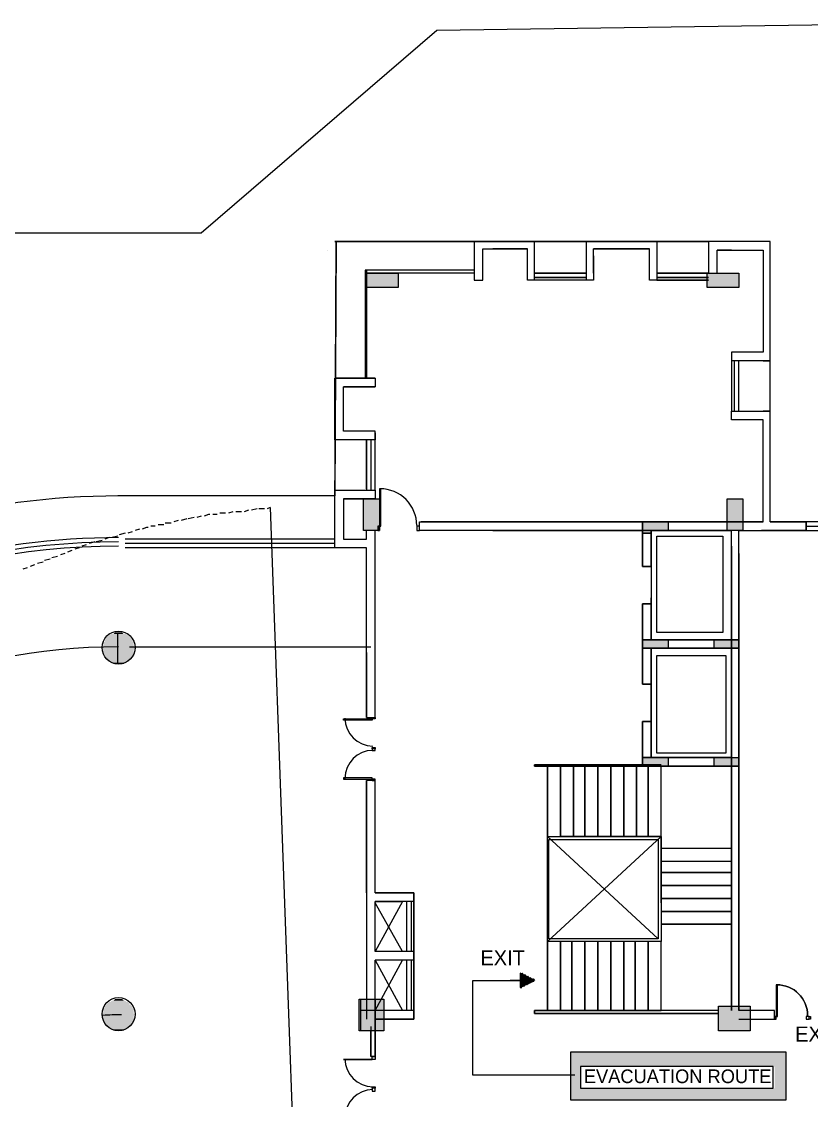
# Model space of a CAD drawing. Header units: inches. Extents: x 1969 to 240164, y 1364 to 46451.
# Drawn here: x 19548 to 21421, y 20294 to 22852 of the extents above; entities that cross this region are included whole.
import ezdxf

# ---------------------------------------------------------------- set-up
doc = ezdxf.new("R2010")
doc.units = ezdxf.units.IN
doc.header["$MEASUREMENT"] = 0
for name, color, linetype in [('PDF_0', 7, 'Continuous'), ('PDF_BH_Waste', 7, 'Continuous'), ('PDF_INTERNAL ROAD', 7, 'Continuous'), ('PDF_TEXT', 7, 'Continuous'), ('PDF_thin ha', 7, 'Continuous'), ('PDF_TXT', 7, 'Continuous')]:
    doc.layers.add(name, color=color, linetype=linetype)
doc.styles.add('PDF Century Gothic', font='GOTHIC.TTF')

msp = doc.modelspace()

# ---------------------------------------------------------------- linework, layer by layer
at = {"layer": 'PDF_0', "lineweight": 0}
for points in [[(20290.9, 21682.9), (20294.3, 22330.5), (20290.9, 21727.2), (19776.2, 21727.2)], [(20273.9, 22310.1), (20273.9, 22310.1)], [(21248.8, 22330.5), (21177.2, 22330.5), (20290.9, 22330.5), (21177.2, 22330.5), (21177.2, 22255.5), (21054.5, 22255.5), (21177.2, 22255.5)], [(20887.5, 22238.5), (20887.5, 22330.5), (21054.5, 22330.5), (20887.5, 22330.5), (20764.7, 22330.5), (20621.6, 22330.5), (20294.3, 22330.5)], [(20621.6, 22330.5), (20621.6, 22238.5), (20642, 22238.5), (20642, 22313.5), (20747.7, 22313.5), (20665.9, 22313.5), (20747.7, 22313.5), (20665.9, 22313.5)], [(20642, 22255.5), (20642, 22313.5)], [(20904.5, 22296.4), (20904.5, 22238.5), (20887.5, 22238.5), (20764.7, 22238.5), (20747.7, 22238.5), (20747.7, 22313.5)], [(20764.7, 22238.5), (20764.7, 22330.5)], [(20904.5, 22255.5), (20904.5, 22313.5)], [(21054.5, 22330.5), (21054.5, 22238.5), (21177.2, 22238.5), (21054.5, 22238.5), (21037.4, 22238.5), (21037.4, 22313.5)], [(21306.7, 22047.6), (21323.8, 22047.6), (21323.8, 22330.5), (21177.2, 22330.5)], [(21231.7, 22310.1), (21197.7, 22310.1), (21306.7, 22310.1), (21306.7, 22068), (21231.7, 22068), (21231.7, 22047.6)], [(21197.7, 22255.5), (21197.7, 22310.1)], [(20621.6, 22262.3), (20362.5, 22262.3), (20362.5, 22006.7)], [(20365.9, 22262.3), (20365.9, 22006.7)], [(20621.6, 22255.5), (20362.5, 22255.5)], [(20904.5, 22238.5), (20887.5, 22238.5), (20764.7, 22238.5), (20747.7, 22238.5)], [(21054.5, 22238.5), (21037.4, 22238.5)], [(21238.6, 21928.3), (21238.6, 22047.6)], [(21248.8, 21928.3), (21248.8, 22047.6)], [(20290.9, 21860.1), (20290.9, 22006.7), (20386.4, 22006.7), (20290.9, 22006.7), (20386.4, 22006.7), (20386.4, 21986.2)], [(20290.9, 21604.5), (20290.9, 21740.8), (20386.4, 21740.8), (20386.4, 21860.1), (20386.4, 21880.6), (20311.4, 21880.6), (20311.4, 21986.2), (20386.4, 21986.2), (20311.4, 21986.2)], [(21306.7, 21665.8), (21306.7, 21907.8), (21231.7, 21907.8), (21231.7, 21928.3)], [(21323.8, 21665.8), (21323.8, 21928.3), (21306.7, 21928.3)], [(20386.4, 21877.2), (20386.4, 21860.1), (20294.3, 21860.1)], [(20365.9, 21744.2), (20365.9, 21860.1), (20365.9, 21740.8)], [(20376.2, 21860.1), (20376.2, 21740.8)], [(20386.4, 21744.2), (20386.4, 21863.5)], [(20311.4, 21720.4), (20386.4, 21720.4), (20311.4, 21720.4), (20311.4, 21624.9), (20365.9, 21624.9), (20365.9, 21645.4)], [(20386.4, 21740.8), (20386.4, 21720.4)], [(20365.9, 21202.2), (20386.4, 21202.2), (20386.4, 21645.4)], [(21231.7, 21607.9), (21231.7, 20506.9), (21231.7, 21607.9), (21231.7, 21311.3), (21231.7, 21645.4), (21020.4, 21645.4), (21231.7, 21645.4), (21020.4, 21645.4), (21231.7, 21645.4), (21020.4, 21645.4), (20492, 21645.4), (20492, 21665.8), (21020.4, 21665.8), (21248.8, 21665.8), (21020.4, 21665.8), (21020.4, 21560.2), (21040.9, 21560.2), (21040.9, 21471.5), (21020.4, 21471.5), (21020.4, 21365.9), (21248.8, 21365.9), (21020.4, 21365.9), (21020.4, 21471.5), (21040.9, 21471.5), (21040.9, 21386.3), (21040.9, 21471.5)], [(21040.9, 21560.2), (21020.4, 21560.2), (21020.4, 21665.8), (20645.4, 21665.8), (21020.4, 21665.8), (21248.8, 21665.8), (21020.4, 21665.8), (20495.5, 21665.8)], [(21231.7, 21645.4), (21020.4, 21645.4), (21231.7, 21645.4), (21020.4, 21645.4), (20495.5, 21645.4)], [(21248.8, 21590.8), (21248.8, 21290.9), (21248.8, 21645.4), (21409, 21645.4), (21709, 21645.4), (21709, 21665.8), (21409, 21665.8), (21409, 21645.4), (21409, 21665.8), (21409, 21645.4), (21409, 21665.8), (21323.8, 21665.8), (21409, 21665.8)], [(21303.3, 21645.4), (21409, 21645.4)], [(21303.3, 21645.4), (21409, 21645.4)], [(21409, 21655.6), (21709, 21655.6)], [(20290.9, 21624.9), (19793.3, 21624.9)], [(20290.9, 21614.7), (19793.3, 21614.7)], [(20365.9, 21355.6), (20365.9, 21202.2), (20365.9, 21604.5), (20290.9, 21604.5), (19793.3, 21604.5)], [(21248.8, 20486.4), (21334, 20486.4), (21334, 20506.9), (21248.8, 20506.9), (21248.8, 21570.4), (21248.8, 20506.9)], [(21040.9, 21396.5), (21040.9, 21485.2)], [(19776.2, 21328.4), (19776.2, 21403.4)], [(19803.5, 21369.3), (20376.2, 21369.3)], [(21126.1, 21365.9), (21126.1, 21365.9)], [(21126.1, 21365.9), (21126.1, 21365.9)], [(21201.1, 20506.9), (20764.7, 20506.9), (21064.7, 20506.9), (21064.7, 20670.5), (20795.4, 20670.5), (20795.4, 20919.3), (21064.7, 20919.3), (21064.7, 21086.3)], [(21126.1, 21086.3), (21126.1, 21086.3)], [(21126.1, 21086.3), (21126.1, 21086.3)], [(20365.9, 20786.4), (20365.9, 21052.3), (20365.9, 20486.4)], [(20386.4, 20786.4), (20478.4, 20786.4), (20478.4, 20486.4), (20386.4, 20486.4), (20478.4, 20486.4), (20478.4, 20786.4), (20386.4, 20786.4), (20386.4, 21052.3), (20365.9, 21052.3)], [(21057.9, 20677.3), (20798.8, 20677.3), (20798.8, 20912.5), (21057.9, 20912.5), (21057.9, 20677.3), (20795.4, 20919.3)], [(21064.7, 20892), (21231.7, 20892)], [(21064.7, 20861.4), (21231.7, 20861.4)], [(20451.1, 20765.9), (20386.4, 20646.6), (20386.4, 20765.9), (20447.7, 20765.9)], [(20478.4, 20765.9), (20386.4, 20765.9)], [(20451.1, 20646.6), (20386.4, 20762.5)], [(20461.4, 20646.6), (20461.4, 20765.9)], [(20471.6, 20765.9), (20471.6, 20646.6)], [(20478.4, 20646.6), (20386.4, 20646.6)], [(20826.1, 20506.9), (20826.1, 20670.5)], [(20386.4, 20462.5), (20386.4, 20626.2), (20451.1, 20506.9), (20386.4, 20506.9), (20451.1, 20626.2)], [(20478.4, 20626.2), (20386.4, 20626.2)], [(20461.4, 20506.9), (20461.4, 20626.2)], [(20471.6, 20626.2), (20471.6, 20506.9)], [(20754.5, 20571.6), (20751.1, 20578.4), (20734.1, 20592.1), (20751.1, 20578.4), (20754.5, 20571.6), (20751.1, 20578.4), (20734.1, 20592.1), (20747.7, 20578.4), (20751.1, 20571.6), (20747.7, 20578.4), (20730.7, 20592.1), (20747.7, 20578.4), (20751.1, 20571.6), (20747.7, 20578.4), (20730.7, 20592.1), (20747.7, 20578.4), (20754.5, 20571.6), (20747.7, 20578.4), (20730.7, 20592.1), (20747.7, 20578.4), (20754.5, 20571.6), (20747.7, 20578.4), (20730.7, 20592.1), (20747.7, 20578.4), (20754.5, 20571.6), (20747.7, 20578.4), (20730.7, 20595.5), (20747.7, 20578.4), (20754.5, 20571.6), (20747.7, 20578.4), (20730.7, 20595.5), (20747.7, 20578.4), (20754.5, 20571.6), (20747.7, 20578.4), (20734.1, 20595.5), (20747.7, 20578.4), (20754.5, 20571.6), (20747.7, 20578.4), (20734.1, 20592.1), (20747.7, 20578.4), (20754.5, 20571.6), (20747.7, 20578.4), (20734.1, 20592.1), (20747.7, 20578.4), (20754.5, 20571.6), (20751.1, 20578.4), (20740.9, 20588.7), (20754.5, 20578.4), (20757.9, 20575), (20754.5, 20578.4), (20740.9, 20588.7), (20754.5, 20578.4), (20757.9, 20575), (20754.5, 20578.4), (20740.9, 20588.7), (20754.5, 20578.4), (20757.9, 20575), (20754.5, 20578.4), (20744.3, 20588.7), (20754.5, 20578.4), (20757.9, 20575), (20754.5, 20578.4), (20744.3, 20588.7), (20754.5, 20578.4), (20757.9, 20575), (20754.5, 20578.4), (20744.3, 20588.7), (20754.5, 20578.4), (20757.9, 20575), (20754.5, 20578.4), (20744.3, 20588.7), (20754.5, 20578.4), (20757.9, 20575), (20754.5, 20578.4), (20744.3, 20588.7), (20754.5, 20578.4), (20757.9, 20575), (20754.5, 20578.4), (20747.7, 20588.7), (20754.5, 20578.4), (20757.9, 20575), (20754.5, 20578.4), (20747.7, 20588.7), (20754.5, 20578.4), (20747.7, 20585.3), (20757.9, 20578.4), (20757.9, 20575), (20757.9, 20578.4), (20747.7, 20585.3), (20757.9, 20578.4), (20761.3, 20575)], [(20860.2, 20353.5), (20618.2, 20353.5), (20618.2, 20578.4), (20764.7, 20578.4)], [(20761.3, 20581.9), (20761.3, 20578.4), (20764.7, 20578.4), (20761.3, 20578.4), (20757.9, 20581.9), (20761.3, 20578.4), (20764.7, 20578.4), (20761.3, 20578.4), (20757.9, 20581.9), (20761.3, 20578.4), (20764.7, 20578.4), (20761.3, 20578.4), (20757.9, 20581.9), (20761.3, 20578.4), (20764.7, 20578.4), (20706.8, 20578.4)], [(20730.7, 20592.1), (20744.3, 20578.4), (20751.1, 20571.6), (20744.3, 20578.4), (20730.7, 20592.1), (20744.3, 20578.4), (20751.1, 20571.6), (20744.3, 20578.4), (20730.7, 20592.1), (20744.3, 20578.4), (20751.1, 20571.6), (20744.3, 20578.4), (20730.7, 20592.1), (20744.3, 20578.4), (20751.1, 20571.6), (20744.3, 20578.4), (20730.7, 20592.1), (20744.3, 20578.4), (20751.1, 20571.6), (20744.3, 20578.4), (20730.7, 20592.1), (20744.3, 20578.4), (20751.1, 20571.6), (20740.9, 20578.4), (20730.7, 20588.7), (20740.9, 20578.4), (20751.1, 20571.6), (20740.9, 20578.4), (20730.7, 20588.7), (20740.9, 20578.4), (20751.1, 20571.6), (20740.9, 20578.4), (20730.7, 20588.7), (20740.9, 20578.4), (20747.7, 20571.6), (20740.9, 20578.4), (20730.7, 20588.7), (20740.9, 20578.4), (20747.7, 20571.6), (20740.9, 20578.4), (20730.7, 20588.7), (20740.9, 20578.4), (20747.7, 20571.6), (20740.9, 20578.4), (20730.7, 20585.3), (20740.9, 20578.4), (20747.7, 20571.6), (20740.9, 20578.4), (20730.7, 20585.3), (20740.9, 20578.4), (20747.7, 20571.6)], [(20730.7, 20588.7), (20744.3, 20578.4), (20751.1, 20571.6)], [(20730.7, 20588.7), (20744.3, 20578.4), (20751.1, 20571.6)], [(20730.7, 20588.7), (20744.3, 20578.4), (20751.1, 20571.6)], [(20730.7, 20588.7), (20744.3, 20578.4), (20751.1, 20571.6)], [(20730.7, 20588.7), (20740.9, 20578.4)], [(20730.7, 20585.3), (20740.9, 20578.4), (20747.7, 20568.2)], [(20730.7, 20585.3), (20740.9, 20578.4), (20747.7, 20568.2)], [(20730.7, 20585.3), (20740.9, 20578.4), (20747.7, 20568.2)], [(20730.7, 20585.3), (20737.5, 20578.4)], [(20730.7, 20585.3), (20737.5, 20578.4), (20747.7, 20568.2)], [(20730.7, 20585.3), (20737.5, 20578.4), (20747.7, 20568.2)], [(20730.7, 20585.3), (20737.5, 20578.4), (20747.7, 20568.2)], [(20730.7, 20585.3), (20737.5, 20578.4), (20747.7, 20568.2)], [(20730.7, 20585.3), (20737.5, 20578.4), (20747.7, 20568.2)], [(20730.7, 20585.3), (20737.5, 20578.4), (20747.7, 20568.2)], [(20730.7, 20585.3), (20737.5, 20578.4), (20747.7, 20568.2)], [(20730.7, 20585.3), (20737.5, 20578.4), (20747.7, 20568.2)], [(20730.7, 20585.3), (20737.5, 20578.4), (20747.7, 20568.2)], [(20730.7, 20585.3), (20737.5, 20578.4), (20747.7, 20568.2)], [(20730.7, 20581.9), (20737.5, 20578.4), (20747.7, 20568.2)], [(20730.7, 20581.9), (20737.5, 20578.4), (20747.7, 20568.2)], [(20730.7, 20581.9), (20737.5, 20578.4), (20747.7, 20568.2)], [(20730.7, 20581.9), (20737.5, 20578.4), (20744.3, 20568.2)], [(20730.7, 20581.9), (20737.5, 20578.4), (20744.3, 20568.2)], [(20730.7, 20581.9), (20737.5, 20578.4), (20744.3, 20568.2)], [(20730.7, 20581.9), (20737.5, 20578.4), (20744.3, 20568.2)], [(20730.7, 20581.9), (20737.5, 20578.4), (20744.3, 20568.2)], [(20730.7, 20581.9), (20734.1, 20578.4), (20744.3, 20568.2), (20734.1, 20578.4), (20730.7, 20581.9), (20734.1, 20578.4), (20744.3, 20568.2), (20734.1, 20578.4), (20730.7, 20581.9), (20734.1, 20578.4), (20744.3, 20568.2), (20734.1, 20578.4), (20730.7, 20581.9), (20734.1, 20578.4), (20744.3, 20568.2), (20734.1, 20578.4), (20730.7, 20581.9), (20734.1, 20578.4), (20744.3, 20568.2), (20734.1, 20578.4), (20730.7, 20581.9), (20734.1, 20578.4), (20744.3, 20568.2), (20730.7, 20578.4), (20744.3, 20568.2), (20730.7, 20578.4), (20744.3, 20568.2)], [(20730.7, 20578.4), (20734.1, 20578.4), (20744.3, 20568.2)], [(20730.7, 20578.4), (20734.1, 20578.4), (20744.3, 20568.2)], [(20730.7, 20578.4), (20734.1, 20578.4), (20744.3, 20568.2)], [(20730.7, 20578.4), (20734.1, 20578.4), (20744.3, 20568.2)], [(20730.7, 20578.4), (20734.1, 20578.4), (20744.3, 20568.2)], [(20730.7, 20578.4), (20734.1, 20578.4), (20744.3, 20568.2)], [(20730.7, 20578.4), (20730.7, 20578.4)], [(20730.7, 20575), (20740.9, 20568.2), (20730.7, 20575), (20740.9, 20568.2), (20730.7, 20575), (20740.9, 20568.2), (20730.7, 20575), (20740.9, 20564.8), (20730.7, 20575), (20740.9, 20564.8), (20730.7, 20575), (20740.9, 20564.8), (20730.7, 20575), (20740.9, 20564.8), (20730.7, 20575), (20740.9, 20564.8), (20730.7, 20575), (20740.9, 20564.8), (20730.7, 20575), (20740.9, 20564.8), (20730.7, 20571.6), (20740.9, 20564.8), (20730.7, 20571.6), (20737.5, 20564.8), (20730.7, 20571.6), (20737.5, 20564.8), (20730.7, 20571.6), (20737.5, 20564.8), (20730.7, 20571.6), (20737.5, 20564.8), (20730.7, 20571.6), (20737.5, 20564.8), (20730.7, 20571.6), (20737.5, 20564.8), (20730.7, 20571.6), (20737.5, 20564.8), (20730.7, 20571.6), (20737.5, 20564.8), (20730.7, 20571.6), (20737.5, 20564.8), (20730.7, 20568.2), (20737.5, 20564.8), (20730.7, 20568.2), (20737.5, 20564.8), (20730.7, 20568.2), (20737.5, 20564.8), (20730.7, 20568.2), (20737.5, 20564.8), (20730.7, 20568.2), (20737.5, 20564.8), (20730.7, 20568.2), (20734.1, 20564.8), (20730.7, 20568.2), (20734.1, 20564.8), (20730.7, 20568.2), (20734.1, 20564.8), (20730.7, 20568.2), (20734.1, 20564.8), (20730.7, 20568.2)], [(20740.9, 20592.1), (20751.1, 20578.4), (20757.9, 20575), (20751.1, 20578.4), (20737.5, 20592.1), (20751.1, 20578.4), (20754.5, 20575), (20751.1, 20578.4), (20737.5, 20592.1), (20751.1, 20578.4), (20754.5, 20575), (20751.1, 20578.4), (20737.5, 20592.1), (20751.1, 20578.4), (20754.5, 20575), (20751.1, 20578.4), (20737.5, 20592.1), (20751.1, 20578.4), (20754.5, 20571.6), (20751.1, 20578.4), (20737.5, 20592.1), (20751.1, 20578.4), (20754.5, 20571.6), (20751.1, 20578.4), (20737.5, 20592.1)], [(20737.5, 20578.4), (20744.3, 20568.2)], [(20754.5, 20578.4), (20757.9, 20575), (20751.1, 20578.4), (20740.9, 20588.7)], [(20740.9, 20578.4), (20747.7, 20568.2)], [(20751.1, 20585.3), (20757.9, 20578.4), (20761.3, 20575), (20757.9, 20578.4), (20751.1, 20585.3), (20757.9, 20578.4), (20761.3, 20575), (20757.9, 20578.4), (20751.1, 20585.3), (20757.9, 20578.4), (20761.3, 20575), (20757.9, 20578.4), (20751.1, 20585.3), (20757.9, 20578.4), (20761.3, 20575), (20757.9, 20578.4), (20751.1, 20585.3), (20757.9, 20578.4), (20761.3, 20575), (20757.9, 20578.4), (20751.1, 20585.3), (20757.9, 20578.4), (20761.3, 20575), (20757.9, 20578.4), (20754.5, 20585.3), (20757.9, 20578.4), (20757.9, 20575), (20757.9, 20578.4)], [(20761.3, 20575), (20761.3, 20578.4), (20754.5, 20585.3)], [(20761.3, 20575), (20761.3, 20578.4), (20754.5, 20585.3)], [(20754.5, 20585.3), (20757.9, 20578.4), (20761.3, 20575)], [(20761.3, 20575), (20761.3, 20578.4), (20754.5, 20581.9)], [(20757.9, 20581.9), (20761.3, 20578.4), (20757.9, 20581.9)], [(20761.3, 20578.4), (20764.7, 20578.4), (20761.3, 20578.4)], [(20761.3, 20578.4), (20761.3, 20575)], [(20761.3, 20578.4), (20761.3, 20575)], [(20764.7, 20578.4), (20764.7, 20578.4)], [(20764.7, 20578.4), (20764.7, 20578.4)], [(20764.7, 20578.4), (20764.7, 20578.4)], [(20730.7, 20564.8), (20734.1, 20564.8), (20730.7, 20564.8), (20734.1, 20564.8), (20730.7, 20564.8), (20734.1, 20564.8), (20730.7, 20564.8), (20734.1, 20564.8), (20730.7, 20564.8), (20734.1, 20564.8)], [(20730.7, 20561.4), (20734.1, 20561.4), (20730.7, 20561.4)], [(20478.4, 20506.9), (20352.3, 20506.9)], [(21334, 20486.4), (21334, 20506.9)], [(20376.2, 20469.4), (20376.2, 20397.8), (20376.2, 20459.1)], [(20386.4, 20489.8), (20386.4, 20489.8)], [(20386.4, 20486.4), (20386.4, 20486.4)], [(20386.4, 20486.4), (20386.4, 20486.4)], [(20386.4, 20397.8), (20386.4, 20469.4)], [(20386.4, 20459.1), (20386.4, 20397.8), (20376.2, 20397.8)], [(20379.6, 20391), (20311.4, 20391), (20379.6, 20391)], [(20379.6, 20391), (20379.6, 20391)]]:
    msp.add_lwpolyline(points, dxfattribs=at)
for points in [[(20665.9, 22330.5), (20764.7, 22330.5)], [(20904.5, 22313.5), (21037.4, 22313.5)], [(20440.9, 22255.5), (20440.9, 22221.4), (20365.9, 22221.4), (20365.9, 22255.5)], [(20764.7, 22255.5), (20887.5, 22255.5)], [(20764.7, 22245.3), (20887.5, 22245.3)], [(21054.5, 22245.3), (21177.2, 22245.3)], [(21248.8, 22255.5), (21248.8, 22221.4), (21173.8, 22221.4), (21173.8, 22255.5)], [(21323.8, 21928.3), (21323.8, 22047.6), (21231.7, 22047.6), (21231.7, 21928.3)], [(20396.6, 21645.4), (20359.1, 21645.4), (20359.1, 21720.4), (20396.6, 21720.4)], [(20396.6, 21655.6), (20400, 21655.6), (20400, 21744.2), (20396.6, 21744.2)], [(21259, 21645.4), (21221.5, 21645.4), (21221.5, 21720.4), (21259, 21720.4)], [(20393.2, 21645.4), (20396.6, 21645.4), (20396.6, 21655.6), (20393.2, 21655.6)], [(20485.2, 21645.4), (20492, 21645.4), (20492, 21655.6), (20485.2, 21655.6)], [(21020.4, 21645.4), (21231.7, 21645.4), (21020.4, 21645.4), (21231.7, 21645.4), (21020.4, 21645.4), (20665.9, 21645.4)], [(21020.4, 21645.4), (21020.4, 21665.8), (21081.8, 21665.8), (21081.8, 21645.4)], [(21040.9, 21645.4), (21040.9, 21560.2), (21040.9, 21645.4), (21040.9, 21584)], [(21306.7, 21665.8), (21248.8, 21665.8)], [(21409, 21645.4), (21303.3, 21645.4)], [(21409, 21645.4), (21303.3, 21645.4)], [(21020.4, 21638.6), (21040.9, 21638.6)], [(21211.3, 21403.4), (21054.5, 21403.4), (21054.5, 21631.7), (21211.3, 21631.7)], [(21231.7, 21386.3), (21020.4, 21386.3), (21248.8, 21386.3), (21248.8, 21086.3), (21248.8, 21386.3), (21020.4, 21386.3), (21020.4, 21280.6), (21040.9, 21280.6), (21020.4, 21280.6), (21020.4, 21386.3)], [(21081.8, 21386.3), (21081.8, 21365.9), (21020.4, 21365.9), (21020.4, 21386.3)], [(21081.8, 21386.3), (21081.8, 21365.9), (21020.4, 21365.9), (21020.4, 21386.3)], [(21081.8, 21386.3), (21081.8, 21365.9), (21020.4, 21365.9), (21020.4, 21386.3)], [(21081.8, 21386.3), (21081.8, 21365.9), (21020.4, 21365.9), (21020.4, 21386.3)], [(21020.4, 21365.9), (21020.4, 21386.3), (21081.8, 21386.3), (21081.8, 21365.9)], [(21231.7, 21365.9), (21020.4, 21365.9)], [(21020.4, 21365.9), (21231.7, 21365.9), (21231.7, 21106.8), (21020.4, 21106.8), (21231.7, 21106.8), (21231.7, 21365.9), (21020.4, 21365.9), (21231.7, 21365.9)], [(21040.9, 21365.9), (21040.9, 21280.6), (21040.9, 21365.9), (21040.9, 21304.5)], [(21190.8, 21365.9), (21190.8, 21386.3), (21248.8, 21386.3), (21248.8, 21365.9)], [(21218.1, 21117), (21054.5, 21117), (21054.5, 21348.8), (21218.1, 21348.8)], [(21040.9, 21280.6), (21040.9, 21192)], [(20379.6, 21198.8), (20379.6, 21195.4), (20311.4, 21195.4), (20311.4, 21198.8)], [(20386.4, 21202.2), (20386.4, 21198.8), (20379.6, 21198.8), (20379.6, 21202.2)], [(21020.4, 21086.3), (21248.8, 21086.3), (21020.4, 21086.3), (21248.8, 21086.3), (21020.4, 21086.3), (21020.4, 21192), (21040.9, 21192), (21040.9, 21106.8), (21040.9, 21192), (21020.4, 21192)], [(20386.4, 21130.7), (20386.4, 21127.2), (20379.6, 21127.2), (20379.6, 21130.7)], [(20386.4, 21123.8), (20386.4, 21127.2), (20379.6, 21127.2), (20379.6, 21123.8)], [(21081.8, 21106.8), (21081.8, 21086.3), (21020.4, 21086.3), (21020.4, 21106.8)], [(21081.8, 21106.8), (21081.8, 21086.3), (21020.4, 21086.3), (21020.4, 21106.8)], [(21231.7, 21106.8), (21020.4, 21106.8)], [(21081.8, 21106.8), (21081.8, 21086.3), (21020.4, 21086.3), (21020.4, 21106.8)], [(21081.8, 21106.8), (21081.8, 21086.3), (21020.4, 21086.3), (21020.4, 21106.8)], [(21020.4, 21086.3), (21020.4, 21106.8), (21081.8, 21106.8), (21081.8, 21086.3)], [(21248.8, 21106.8), (21248.8, 21086.3), (21190.8, 21086.3), (21190.8, 21106.8)], [(21248.8, 21106.8), (21248.8, 21086.3), (21190.8, 21086.3), (21190.8, 21106.8)], [(21248.8, 21106.8), (21248.8, 21086.3), (21190.8, 21086.3), (21190.8, 21106.8)], [(21248.8, 21106.8), (21248.8, 21086.3), (21190.8, 21086.3), (21190.8, 21106.8)], [(21190.8, 21086.3), (21190.8, 21106.8), (21248.8, 21106.8), (21248.8, 21086.3)], [(20764.7, 21089.7), (20764.7, 21086.3), (21064.7, 21086.3), (20764.7, 21086.3), (20764.7, 21089.7), (21064.7, 21089.7)], [(21064.7, 20919.3), (21064.7, 20670.5), (20795.4, 20670.5), (20795.4, 20506.9), (20795.4, 20670.5), (21064.7, 20919.3), (21064.7, 20762.5), (21064.7, 20919.3), (20826.1, 20919.3), (20826.1, 21086.3), (20826.1, 20919.3)], [(20795.4, 21086.3), (20795.4, 20919.3)], [(20856.8, 21086.3), (20856.8, 20919.3)], [(20884.1, 21086.3), (20884.1, 20919.3)], [(20914.7, 21086.3), (20914.7, 20919.3)], [(20945.4, 21086.3), (20945.4, 20919.3)], [(20976.1, 21086.3), (20976.1, 20919.3)], [(21006.8, 21086.3), (21006.8, 20919.3)], [(21034, 21086.3), (21034, 20919.3)], [(20379.6, 21055.7), (20379.6, 21059.1), (20311.4, 21059.1), (20311.4, 21055.7)], [(20386.4, 21052.3), (20386.4, 21055.7), (20379.6, 21055.7), (20379.6, 21052.3)], [(21231.7, 20834.1), (21064.7, 20834.1)], [(21231.7, 20834.1), (21064.7, 20834.1)], [(21231.7, 20803.4), (21064.7, 20803.4)], [(21231.7, 20803.4), (21064.7, 20803.4)], [(21231.7, 20772.7), (21064.7, 20772.7)], [(21231.7, 20772.7), (21064.7, 20772.7)], [(21231.7, 20742.1), (21064.7, 20742.1)], [(21231.7, 20742.1), (21064.7, 20742.1)], [(21231.7, 20711.4), (21064.7, 20711.4)], [(21231.7, 20711.4), (21064.7, 20711.4)], [(20826.1, 20670.5), (20826.1, 20506.9)], [(20853.4, 20670.5), (20853.4, 20506.9)], [(20884.1, 20670.5), (20884.1, 20506.9)], [(20914.7, 20670.5), (20914.7, 20506.9)], [(20945.4, 20670.5), (20945.4, 20506.9)], [(20976.1, 20670.5), (20976.1, 20506.9)], [(21003.4, 20670.5), (21003.4, 20506.9)], [(21034, 20670.5), (21034, 20506.9)], [(20730.7, 20595.5), (20730.7, 20561.4), (20764.7, 20578.4)], [(20751.1, 20571.6), (20744.3, 20578.4), (20730.7, 20588.7), (20744.3, 20578.4)], [(20751.1, 20571.6), (20744.3, 20578.4), (20730.7, 20588.7), (20744.3, 20578.4)], [(20747.7, 20568.2), (20740.9, 20578.4), (20730.7, 20585.3), (20740.9, 20578.4)], [(20744.3, 20568.2), (20734.1, 20578.4), (20730.7, 20578.4), (20734.1, 20578.4)], [(20730.7, 20578.4), (20740.9, 20568.2), (20730.7, 20578.4), (20740.9, 20568.2), (20730.7, 20578.4), (20740.9, 20568.2)], [(20757.9, 20575), (20751.1, 20578.4), (20740.9, 20592.1), (20751.1, 20578.4)], [(20761.3, 20575), (20757.9, 20578.4), (20747.7, 20585.3), (20757.9, 20578.4)], [(20754.5, 20581.9), (20761.3, 20578.4), (20761.3, 20575), (20761.3, 20578.4)], [(20754.5, 20581.9), (20761.3, 20578.4), (20761.3, 20575), (20761.3, 20578.4)], [(20757.9, 20581.9), (20761.3, 20578.4), (20761.3, 20575), (20761.3, 20578.4)], [(20761.3, 20578.4), (20761.3, 20581.9), (20764.7, 20578.4), (20761.3, 20581.9), (20764.7, 20578.4), (20761.3, 20581.9), (20764.7, 20578.4)], [(20730.7, 20564.8), (20734.1, 20561.4), (20730.7, 20564.8), (20734.1, 20561.4), (20730.7, 20564.8), (20734.1, 20561.4), (20730.7, 20564.8), (20734.1, 20561.4), (20730.7, 20564.8), (20734.1, 20561.4)], [(21337.4, 20493.2), (21340.8, 20493.2), (21340.8, 20568.2), (21337.4, 20568.2)], [(21337.4, 20493.2), (21340.8, 20493.2), (21340.8, 20568.2), (21337.4, 20568.2)], [(20386.4, 20459.1), (20352.3, 20459.1), (20352.3, 20534.1), (20386.4, 20534.1)], [(20386.4, 20459.1), (20352.3, 20459.1), (20352.3, 20534.1), (20386.4, 20534.1)], [(20764.7, 20506.9), (20764.7, 20500), (21201.1, 20500), (20764.7, 20500)], [(21334, 20486.4), (21337.4, 20486.4), (21337.4, 20493.2), (21334, 20493.2)], [(21334, 20486.4), (21337.4, 20486.4), (21337.4, 20493.2), (21334, 20493.2)], [(21409, 20486.4), (21415.8, 20486.4), (21415.8, 20493.2), (21409, 20493.2)], [(21409, 20486.4), (21415.8, 20486.4), (21415.8, 20493.2), (21409, 20493.2)], [(21419.2, 20486.4), (21415.8, 20486.4), (21415.8, 20493.2), (21419.2, 20493.2)], [(21419.2, 20486.4), (21415.8, 20486.4), (21415.8, 20493.2), (21419.2, 20493.2)], [(20386.4, 20397.8), (20386.4, 20391), (20379.6, 20391), (20379.6, 20397.8)], [(21361.3, 20295.5), (21361.3, 20408), (20850, 20408), (20850, 20295.5)], [(21330.6, 20322.8), (21330.6, 20373.9), (20873.8, 20373.9), (20873.8, 20322.8)], [(20386.4, 20326.2), (20386.4, 20322.8), (20379.6, 20322.8), (20379.6, 20326.2)], [(20386.4, 20316), (20386.4, 20322.8), (20379.6, 20322.8), (20379.6, 20316)]]:
    msp.add_lwpolyline(points, close=True, dxfattribs=at)
msp.add_lwpolyline([(21412.4, 20494.9, 0.41421), (21339.1, 20568.2, -0.41421)], format="xyb", close=True, dxfattribs=at)
for centre in [(19777.9, 21367.6), (19777.9, 21367.6), (19777.9, 20498.3), (19777.9, 20498.3)]:
    msp.add_circle(centre, 39.2, dxfattribs=at)
for centre, radius, start, end in [((19777.9, 19925.7), 1801.5, 90, 270.3351), ((20398.3, 21657.3), 86.9, 359.9993, 90.0007), ((19777.9, 19925.7), 1702.7, 90, 270.3351), ((19777.9, 19925.7), 1692.4, 90, 269.6594), ((19777.9, 19925.7), 1682.2, 90, 269.6594), ((19777.9, 19925.7), 1443.6, 90, 263.7268), ((20381.3, 21200.5), 66.5, 180.0001, 269.9999), ((20381.3, 21057.4), 66.5, 90.0001, 179.9999), ((19777.9, 19926), 570.7, 89.2645, 93.7657), ((20381.3, 20392.7), 66.5, 180.0001, 269.9999), ((20381.3, 20252.9), 66.5, 90.0001, 179.9999)]:
    msp.add_arc(centre, radius, start, end, dxfattribs=at)
at = {"layer": 'PDF_0', "transparency": 33554559}
for points in [[(20440.9, 22255.5), (20365.9, 22255.5), (20440.9, 22221.4)], [(20365.9, 22255.5), (20440.9, 22221.4), (20365.9, 22221.4)], [(21248.8, 22255.5), (21173.8, 22255.5), (21248.8, 22221.4)], [(21173.8, 22255.5), (21248.8, 22221.4), (21173.8, 22221.4)], [(20396.6, 21720.4), (20359.1, 21720.4), (20396.6, 21645.4)], [(20359.1, 21720.4), (20396.6, 21645.4), (20359.1, 21645.4)], [(21259, 21720.4), (21221.5, 21720.4), (21259, 21645.4)], [(21221.5, 21720.4), (21259, 21645.4), (21221.5, 21645.4)], [(21081.8, 21665.8), (21020.4, 21665.8), (21081.8, 21645.4)], [(21020.4, 21665.8), (21081.8, 21645.4), (21020.4, 21645.4)], [(19749, 21389.7), (19810.3, 21386.3), (19745.5, 21386.3)], [(19749, 21389.7), (19810.3, 21386.3), (19745.5, 21386.3)], [(19752.4, 21393.1), (19803.5, 21389.7), (19749, 21389.7)], [(19803.5, 21393.1), (19752.4, 21393.1), (19749, 21393.1)], [(19803.5, 21393.1), (19749, 21393.1), (19806.9, 21389.7)], [(19749, 21393.1), (19806.9, 21389.7), (19749, 21389.7)], [(19806.9, 21389.7), (19806.9, 21389.7), (19749, 21389.7)], [(19806.9, 21389.7), (19749, 21389.7), (19803.5, 21389.7)], [(19806.9, 21389.7), (19749, 21389.7), (19810.3, 21386.3)], [(19806.9, 21389.7), (19749, 21389.7), (19810.3, 21386.3)], [(19755.8, 21396.5), (19803.5, 21393.1), (19752.4, 21393.1)], [(19755.8, 21396.5), (19803.5, 21393.1), (19752.4, 21393.1)], [(19803.5, 21393.1), (19752.4, 21393.1), (19803.5, 21389.7)], [(19752.4, 21393.1), (19803.5, 21393.1), (19803.5, 21393.1)], [(19759.2, 21399.9), (19800.1, 21396.5), (19755.8, 21396.5)], [(19759.2, 21396.5), (19800.1, 21396.5), (19755.8, 21396.5)], [(19800.1, 21396.5), (19755.8, 21396.5), (19803.5, 21393.1)], [(19800.1, 21396.5), (19755.8, 21396.5), (19803.5, 21393.1)], [(19762.6, 21399.9), (19796.7, 21396.5), (19759.2, 21396.5)], [(19762.6, 21399.9), (19796.7, 21399.9), (19759.2, 21399.9)], [(19796.7, 21399.9), (19759.2, 21399.9), (19800.1, 21396.5)], [(19796.7, 21396.5), (19759.2, 21396.5), (19800.1, 21396.5)], [(19766, 21399.9), (19793.3, 21399.9), (19762.6, 21399.9)], [(19793.3, 21399.9), (19762.6, 21399.9), (19796.7, 21396.5)], [(19766, 21399.9), (19793.3, 21399.9), (19762.6, 21399.9)], [(19793.3, 21399.9), (19762.6, 21399.9), (19796.7, 21399.9)], [(19769.4, 21403.4), (19789.9, 21399.9), (19766, 21399.9)], [(19769.4, 21403.4), (19789.9, 21399.9), (19766, 21399.9)], [(19789.9, 21399.9), (19766, 21399.9), (19793.3, 21399.9)], [(19789.9, 21399.9), (19766, 21399.9), (19793.3, 21399.9)], [(19772.8, 21403.4), (19786.4, 21403.4), (19769.4, 21403.4)], [(19786.4, 21403.4), (19769.4, 21403.4), (19789.9, 21399.9)], [(19772.8, 21403.4), (19786.4, 21403.4), (19769.4, 21403.4)], [(19786.4, 21403.4), (19769.4, 21403.4), (19789.9, 21399.9)], [(19776.2, 21403.4), (19783, 21403.4), (19772.8, 21403.4)], [(19783, 21403.4), (19772.8, 21403.4), (19786.4, 21403.4)], [(19779.6, 21403.4), (19783, 21403.4), (19772.8, 21403.4)], [(19783, 21403.4), (19772.8, 21403.4), (19786.4, 21403.4)], [(19742.1, 21372.7), (19813.7, 21369.3), (19738.7, 21369.3)], [(19742.1, 21369.3), (19813.7, 21365.9), (19738.7, 21365.9)], [(19813.7, 21369.3), (19738.7, 21369.3), (19817.1, 21365.9)], [(19738.7, 21369.3), (19817.1, 21365.9), (19738.7, 21365.9)], [(19813.7, 21365.9), (19738.7, 21365.9), (19813.7, 21362.4)], [(19738.7, 21365.9), (19813.7, 21362.4), (19742.1, 21362.4)], [(19817.1, 21365.9), (19738.7, 21365.9), (19813.7, 21362.4)], [(19738.7, 21365.9), (19813.7, 21362.4), (19738.7, 21362.4)], [(19813.7, 21362.4), (19738.7, 21362.4), (19813.7, 21359)], [(19738.7, 21362.4), (19813.7, 21359), (19742.1, 21359)], [(19745.5, 21382.9), (19813.7, 21379.5), (19742.1, 21379.5)], [(19745.5, 21382.9), (19813.7, 21379.5), (19742.1, 21379.5)], [(19813.7, 21379.5), (19742.1, 21379.5), (19813.7, 21376.1)], [(19742.1, 21379.5), (19813.7, 21376.1), (19742.1, 21376.1)], [(19813.7, 21379.5), (19742.1, 21379.5), (19813.7, 21376.1)], [(19742.1, 21379.5), (19813.7, 21376.1), (19742.1, 21376.1)], [(19813.7, 21376.1), (19742.1, 21376.1), (19813.7, 21372.7)], [(19742.1, 21376.1), (19813.7, 21372.7), (19742.1, 21372.7)], [(19813.7, 21376.1), (19742.1, 21376.1), (19813.7, 21372.7)], [(19742.1, 21376.1), (19813.7, 21372.7), (19742.1, 21372.7)], [(19813.7, 21372.7), (19742.1, 21372.7), (19813.7, 21369.3)], [(19742.1, 21372.7), (19813.7, 21369.3), (19742.1, 21369.3)], [(19813.7, 21372.7), (19742.1, 21372.7), (19813.7, 21369.3)], [(19813.7, 21369.3), (19742.1, 21369.3), (19813.7, 21365.9)], [(19813.7, 21362.4), (19742.1, 21362.4), (19813.7, 21359)], [(19742.1, 21362.4), (19813.7, 21359), (19742.1, 21359)], [(19810.3, 21386.3), (19745.5, 21386.3), (19810.3, 21382.9)], [(19745.5, 21386.3), (19810.3, 21382.9), (19745.5, 21382.9)], [(19810.3, 21386.3), (19745.5, 21386.3), (19810.3, 21382.9)], [(19745.5, 21386.3), (19810.3, 21382.9), (19745.5, 21382.9)], [(19810.3, 21382.9), (19745.5, 21382.9), (19813.7, 21379.5)], [(19810.3, 21382.9), (19745.5, 21382.9), (19813.7, 21379.5)], [(21081.8, 21386.3), (21020.4, 21386.3), (21081.8, 21365.9)], [(21020.4, 21386.3), (21081.8, 21365.9), (21020.4, 21365.9)], [(21081.8, 21386.3), (21020.4, 21386.3), (21081.8, 21365.9)], [(21020.4, 21386.3), (21081.8, 21365.9), (21020.4, 21365.9)], [(21081.8, 21386.3), (21020.4, 21386.3), (21081.8, 21365.9)], [(21020.4, 21386.3), (21081.8, 21365.9), (21020.4, 21365.9)], [(21081.8, 21386.3), (21020.4, 21386.3), (21081.8, 21365.9)], [(21020.4, 21386.3), (21081.8, 21365.9), (21020.4, 21365.9)], [(21081.8, 21386.3), (21020.4, 21386.3), (21081.8, 21365.9)], [(21020.4, 21386.3), (21081.8, 21365.9), (21020.4, 21365.9)], [(21248.8, 21386.3), (21190.8, 21386.3), (21248.8, 21365.9)], [(21190.8, 21386.3), (21248.8, 21365.9), (21190.8, 21365.9)], [(19813.7, 21359), (19742.1, 21359), (19813.7, 21355.6)], [(19742.1, 21359), (19813.7, 21355.6), (19742.1, 21355.6)], [(19813.7, 21359), (19742.1, 21359), (19813.7, 21355.6)], [(19742.1, 21359), (19813.7, 21355.6), (19742.1, 21355.6)], [(19813.7, 21355.6), (19742.1, 21355.6), (19813.7, 21352.2)], [(19742.1, 21355.6), (19813.7, 21352.2), (19742.1, 21352.2)], [(19813.7, 21355.6), (19742.1, 21355.6), (19813.7, 21352.2)], [(19742.1, 21355.6), (19813.7, 21352.2), (19742.1, 21352.2)], [(19813.7, 21352.2), (19742.1, 21352.2), (19810.3, 21348.8)], [(19742.1, 21352.2), (19810.3, 21348.8), (19745.5, 21348.8)], [(19813.7, 21352.2), (19742.1, 21352.2), (19810.3, 21348.8)], [(19742.1, 21352.2), (19810.3, 21348.8), (19745.5, 21348.8)], [(19810.3, 21348.8), (19745.5, 21348.8), (19810.3, 21345.4)], [(19745.5, 21348.8), (19810.3, 21345.4), (19745.5, 21345.4)], [(19810.3, 21348.8), (19745.5, 21348.8), (19810.3, 21345.4)], [(19745.5, 21348.8), (19810.3, 21345.4), (19745.5, 21345.4)], [(19810.3, 21345.4), (19745.5, 21345.4), (19806.9, 21342)], [(19745.5, 21345.4), (19806.9, 21342), (19749, 21342)], [(19810.3, 21345.4), (19745.5, 21345.4), (19806.9, 21342)], [(19745.5, 21345.4), (19806.9, 21342), (19749, 21342)], [(19806.9, 21342), (19749, 21342), (19803.5, 21338.6)], [(19749, 21342), (19803.5, 21338.6), (19749, 21338.6)], [(19806.9, 21342), (19749, 21342), (19803.5, 21338.6)], [(19749, 21342), (19803.5, 21338.6), (19749, 21338.6)], [(19803.5, 21338.6), (19749, 21338.6), (19752.4, 21338.6)], [(19749, 21338.6), (19803.5, 21338.6), (19803.5, 21338.6)], [(19803.5, 21338.6), (19749, 21338.6), (19803.5, 21335.2)], [(19749, 21338.6), (19803.5, 21335.2), (19752.4, 21335.2)], [(19803.5, 21338.6), (19752.4, 21338.6), (19800.1, 21335.2)], [(19752.4, 21338.6), (19800.1, 21335.2), (19755.8, 21335.2)], [(19803.5, 21335.2), (19752.4, 21335.2), (19800.1, 21335.2)], [(19752.4, 21335.2), (19800.1, 21335.2), (19755.8, 21335.2)], [(19800.1, 21335.2), (19755.8, 21335.2), (19796.7, 21331.8)], [(19755.8, 21335.2), (19796.7, 21331.8), (19759.2, 21331.8)], [(19800.1, 21335.2), (19755.8, 21335.2), (19796.7, 21331.8)], [(19755.8, 21335.2), (19796.7, 21331.8), (19759.2, 21331.8)], [(19796.7, 21331.8), (19759.2, 21331.8), (19793.3, 21331.8)], [(19759.2, 21331.8), (19793.3, 21331.8), (19762.6, 21331.8)], [(19796.7, 21331.8), (19759.2, 21331.8), (19793.3, 21331.8)], [(19759.2, 21331.8), (19793.3, 21331.8), (19762.6, 21331.8)], [(19793.3, 21331.8), (19762.6, 21331.8), (19789.9, 21331.8)], [(19762.6, 21331.8), (19789.9, 21331.8), (19766, 21331.8)], [(19793.3, 21331.8), (19762.6, 21331.8), (19789.9, 21328.4)], [(19762.6, 21331.8), (19789.9, 21328.4), (19766, 21328.4)], [(19789.9, 21331.8), (19766, 21331.8), (19786.4, 21328.4)], [(19766, 21331.8), (19786.4, 21328.4), (19769.4, 21328.4)], [(19789.9, 21328.4), (19766, 21328.4), (19786.4, 21328.4)], [(19766, 21328.4), (19786.4, 21328.4), (19769.4, 21328.4)], [(19769.4, 21328.4), (19772.8, 21328.4), (19783, 21328.4)], [(19769.4, 21328.4), (19786.4, 21328.4), (19783, 21328.4)], [(19769.4, 21328.4), (19772.8, 21328.4), (19783, 21328.4)], [(19769.4, 21328.4), (19786.4, 21328.4), (19783, 21328.4)], [(19772.8, 21328.4), (19783, 21328.4), (19776.2, 21328.4)], [(19772.8, 21328.4), (19783, 21328.4), (19779.6, 21328.4)], [(21081.8, 21106.8), (21020.4, 21106.8), (21081.8, 21086.3)], [(21020.4, 21106.8), (21081.8, 21086.3), (21020.4, 21086.3)], [(21081.8, 21106.8), (21020.4, 21106.8), (21081.8, 21086.3)], [(21020.4, 21106.8), (21081.8, 21086.3), (21020.4, 21086.3)], [(21081.8, 21106.8), (21020.4, 21106.8), (21081.8, 21086.3)], [(21020.4, 21106.8), (21081.8, 21086.3), (21020.4, 21086.3)], [(21081.8, 21106.8), (21020.4, 21106.8), (21081.8, 21086.3)], [(21020.4, 21106.8), (21081.8, 21086.3), (21020.4, 21086.3)], [(21081.8, 21106.8), (21020.4, 21106.8), (21081.8, 21086.3)], [(21020.4, 21106.8), (21081.8, 21086.3), (21020.4, 21086.3)], [(21248.8, 21106.8), (21190.8, 21106.8), (21248.8, 21086.3)], [(21190.8, 21106.8), (21248.8, 21086.3), (21190.8, 21086.3)], [(21248.8, 21106.8), (21190.8, 21106.8), (21248.8, 21086.3)], [(21190.8, 21106.8), (21248.8, 21086.3), (21190.8, 21086.3)], [(21248.8, 21106.8), (21190.8, 21106.8), (21248.8, 21086.3)], [(21190.8, 21106.8), (21248.8, 21086.3), (21190.8, 21086.3)], [(21248.8, 21106.8), (21190.8, 21106.8), (21248.8, 21086.3)], [(21190.8, 21106.8), (21248.8, 21086.3), (21190.8, 21086.3)], [(21248.8, 21106.8), (21190.8, 21106.8), (21248.8, 21086.3)], [(21190.8, 21106.8), (21248.8, 21086.3), (21190.8, 21086.3)], [(19749, 20520.5), (19810.3, 20517.1), (19745.5, 20517.1)], [(19749, 20517.1), (19810.3, 20517.1), (19745.5, 20517.1)], [(19810.3, 20517.1), (19745.5, 20517.1), (19810.3, 20513.7)], [(19745.5, 20517.1), (19810.3, 20513.7), (19745.5, 20513.7)], [(19810.3, 20517.1), (19745.5, 20517.1), (19810.3, 20513.7)], [(19745.5, 20517.1), (19810.3, 20513.7), (19745.5, 20513.7)], [(19752.4, 20523.9), (19803.5, 20520.5), (19749, 20520.5)], [(19752.4, 20523.9), (19803.5, 20520.5), (19749, 20520.5)], [(19803.5, 20520.5), (19749, 20520.5), (19806.9, 20517.1)], [(19749, 20520.5), (19806.9, 20517.1), (19749, 20517.1)], [(19806.9, 20520.5), (19806.9, 20520.5), (19749, 20520.5)], [(19806.9, 20520.5), (19749, 20520.5), (19803.5, 20520.5)], [(19806.9, 20520.5), (19749, 20520.5), (19810.3, 20517.1)], [(19806.9, 20517.1), (19749, 20517.1), (19810.3, 20517.1)], [(19755.8, 20527.3), (19803.5, 20523.9), (19752.4, 20523.9)], [(19755.8, 20527.3), (19803.5, 20523.9), (19752.4, 20523.9)], [(19803.5, 20523.9), (19752.4, 20523.9), (19803.5, 20520.5)], [(19803.5, 20523.9), (19752.4, 20523.9), (19803.5, 20520.5)], [(19759.2, 20527.3), (19800.1, 20527.3), (19755.8, 20527.3)], [(19800.1, 20527.3), (19755.8, 20527.3), (19803.5, 20523.9)], [(19759.2, 20527.3), (19800.1, 20527.3), (19755.8, 20527.3)], [(19800.1, 20527.3), (19755.8, 20527.3), (19803.5, 20523.9)], [(19762.6, 20530.7), (19796.7, 20527.3), (19759.2, 20527.3)], [(19762.6, 20530.7), (19796.7, 20527.3), (19759.2, 20527.3)], [(19796.7, 20527.3), (19759.2, 20527.3), (19800.1, 20527.3)], [(19796.7, 20527.3), (19759.2, 20527.3), (19800.1, 20527.3)], [(19766, 20530.7), (19793.3, 20530.7), (19762.6, 20530.7)], [(19793.3, 20530.7), (19762.6, 20530.7), (19796.7, 20527.3)], [(19766, 20530.7), (19793.3, 20530.7), (19762.6, 20530.7)], [(19793.3, 20530.7), (19762.6, 20530.7), (19796.7, 20527.3)], [(19769.4, 20534.1), (19789.9, 20530.7), (19766, 20530.7)], [(19769.4, 20530.7), (19789.9, 20530.7), (19766, 20530.7)], [(19789.9, 20530.7), (19766, 20530.7), (19793.3, 20530.7)], [(19789.9, 20530.7), (19766, 20530.7), (19793.3, 20530.7)], [(19772.8, 20534.1), (19786.4, 20530.7), (19769.4, 20530.7)], [(19772.8, 20534.1), (19786.4, 20534.1), (19769.4, 20534.1)], [(19786.4, 20534.1), (19769.4, 20534.1), (19789.9, 20530.7)], [(19786.4, 20530.7), (19769.4, 20530.7), (19789.9, 20530.7)], [(19776.2, 20534.1), (19783, 20534.1), (19772.8, 20534.1)], [(19783, 20534.1), (19772.8, 20534.1), (19786.4, 20530.7)], [(19779.6, 20534.1), (19783, 20534.1), (19772.8, 20534.1)], [(19783, 20534.1), (19772.8, 20534.1), (19786.4, 20534.1)], [(20386.4, 20534.1), (20352.3, 20534.1), (20386.4, 20459.1)], [(20352.3, 20534.1), (20386.4, 20459.1), (20352.3, 20459.1)], [(20386.4, 20534.1), (20352.3, 20534.1), (20386.4, 20459.1)], [(20352.3, 20534.1), (20386.4, 20459.1), (20352.3, 20459.1)], [(19742.1, 20503.5), (19813.7, 20500), (19738.7, 20500)], [(19742.1, 20500), (19813.7, 20496.6), (19738.7, 20496.6)], [(19813.7, 20500), (19738.7, 20500), (19817.1, 20496.6)], [(19738.7, 20500), (19817.1, 20496.6), (19738.7, 20496.6)], [(19813.7, 20496.6), (19738.7, 20496.6), (19813.7, 20493.2)], [(19738.7, 20496.6), (19813.7, 20493.2), (19742.1, 20493.2)], [(19817.1, 20496.6), (19738.7, 20496.6), (19813.7, 20493.2)], [(19738.7, 20496.6), (19813.7, 20493.2), (19738.7, 20493.2)], [(19813.7, 20493.2), (19738.7, 20493.2), (19813.7, 20489.8)], [(19738.7, 20493.2), (19813.7, 20489.8), (19742.1, 20489.8)], [(19745.5, 20513.7), (19813.7, 20510.3), (19742.1, 20510.3)], [(19745.5, 20513.7), (19813.7, 20510.3), (19742.1, 20510.3)], [(19813.7, 20510.3), (19742.1, 20510.3), (19813.7, 20506.9)], [(19742.1, 20510.3), (19813.7, 20506.9), (19742.1, 20506.9)], [(19813.7, 20510.3), (19742.1, 20510.3), (19813.7, 20506.9)], [(19742.1, 20510.3), (19813.7, 20506.9), (19742.1, 20506.9)], [(19813.7, 20506.9), (19742.1, 20506.9), (19813.7, 20503.5)], [(19742.1, 20506.9), (19813.7, 20503.5), (19742.1, 20503.5)], [(19813.7, 20506.9), (19742.1, 20506.9), (19813.7, 20503.5)], [(19742.1, 20506.9), (19813.7, 20503.5), (19742.1, 20503.5)], [(19813.7, 20503.5), (19742.1, 20503.5), (19813.7, 20500)], [(19742.1, 20503.5), (19813.7, 20500), (19742.1, 20500)], [(19813.7, 20503.5), (19742.1, 20503.5), (19813.7, 20500)], [(19813.7, 20500), (19742.1, 20500), (19813.7, 20496.6)], [(19813.7, 20493.2), (19742.1, 20493.2), (19813.7, 20489.8)], [(19742.1, 20493.2), (19813.7, 20489.8), (19742.1, 20489.8)], [(19810.3, 20513.7), (19745.5, 20513.7), (19813.7, 20510.3)], [(19810.3, 20513.7), (19745.5, 20513.7), (19813.7, 20510.3)], [(19813.7, 20489.8), (19742.1, 20489.8), (19813.7, 20486.4)], [(19742.1, 20489.8), (19813.7, 20486.4), (19742.1, 20486.4)], [(19813.7, 20489.8), (19742.1, 20489.8), (19813.7, 20486.4)], [(19742.1, 20489.8), (19813.7, 20486.4), (19742.1, 20486.4)], [(19813.7, 20486.4), (19742.1, 20486.4), (19813.7, 20483)], [(19742.1, 20486.4), (19813.7, 20483), (19742.1, 20483)], [(19813.7, 20486.4), (19742.1, 20486.4), (19813.7, 20483)], [(19742.1, 20486.4), (19813.7, 20483), (19742.1, 20483)], [(19813.7, 20483), (19742.1, 20483), (19810.3, 20479.6)], [(19742.1, 20483), (19810.3, 20479.6), (19745.5, 20479.6)], [(19813.7, 20483), (19742.1, 20483), (19810.3, 20479.6)], [(19742.1, 20483), (19810.3, 20479.6), (19745.5, 20479.6)], [(19810.3, 20479.6), (19745.5, 20479.6), (19810.3, 20476.2)], [(19745.5, 20479.6), (19810.3, 20476.2), (19745.5, 20476.2)], [(19810.3, 20479.6), (19745.5, 20479.6), (19810.3, 20476.2)], [(19745.5, 20479.6), (19810.3, 20476.2), (19745.5, 20476.2)], [(19810.3, 20476.2), (19745.5, 20476.2), (19806.9, 20472.8)], [(19745.5, 20476.2), (19806.9, 20472.8), (19749, 20472.8)], [(19810.3, 20476.2), (19745.5, 20476.2), (19806.9, 20472.8)], [(19745.5, 20476.2), (19806.9, 20472.8), (19749, 20472.8)], [(19806.9, 20472.8), (19749, 20472.8), (19803.5, 20469.4)], [(19749, 20472.8), (19803.5, 20469.4), (19749, 20469.4)], [(19806.9, 20472.8), (19749, 20472.8), (19803.5, 20469.4)], [(19749, 20472.8), (19803.5, 20469.4), (19749, 20469.4)], [(19803.5, 20469.4), (19749, 20469.4), (19803.5, 20466)], [(19749, 20469.4), (19803.5, 20466), (19752.4, 20466)], [(19803.5, 20469.4), (19749, 20469.4), (19803.5, 20466)], [(19749, 20469.4), (19803.5, 20466), (19752.4, 20466)], [(19803.5, 20466), (19752.4, 20466), (19800.1, 20466)], [(19752.4, 20466), (19800.1, 20466), (19755.8, 20466)], [(19803.5, 20466), (19752.4, 20466), (19800.1, 20466)], [(19752.4, 20466), (19800.1, 20466), (19755.8, 20466)], [(19800.1, 20466), (19755.8, 20466), (19796.7, 20462.5)], [(19755.8, 20466), (19796.7, 20462.5), (19759.2, 20462.5)], [(19800.1, 20466), (19755.8, 20466), (19796.7, 20462.5)], [(19755.8, 20466), (19796.7, 20462.5), (19759.2, 20462.5)], [(19796.7, 20462.5), (19759.2, 20462.5), (19793.3, 20462.5)], [(19759.2, 20462.5), (19793.3, 20462.5), (19762.6, 20462.5)], [(19796.7, 20462.5), (19759.2, 20462.5), (19793.3, 20462.5)], [(19759.2, 20462.5), (19793.3, 20462.5), (19762.6, 20462.5)], [(19793.3, 20462.5), (19762.6, 20462.5), (19789.9, 20459.1)], [(19762.6, 20462.5), (19789.9, 20459.1), (19766, 20459.1)], [(19793.3, 20462.5), (19762.6, 20462.5), (19789.9, 20459.1)], [(19762.6, 20462.5), (19789.9, 20459.1), (19766, 20459.1)], [(19789.9, 20459.1), (19766, 20459.1), (19786.4, 20459.1)], [(19766, 20459.1), (19786.4, 20459.1), (19769.4, 20459.1)], [(19789.9, 20459.1), (19766, 20459.1), (19786.4, 20459.1)], [(19766, 20459.1), (19786.4, 20459.1), (19769.4, 20459.1)], [(19769.4, 20459.1), (19772.8, 20459.1), (19783, 20459.1)], [(19769.4, 20459.1), (19786.4, 20459.1), (19783, 20459.1)], [(19769.4, 20459.1), (19772.8, 20459.1), (19783, 20459.1)], [(19769.4, 20459.1), (19786.4, 20459.1), (19783, 20459.1)], [(19772.8, 20459.1), (19783, 20459.1), (19776.2, 20459.1)], [(19772.8, 20459.1), (19783, 20459.1), (19779.6, 20459.1)]]:
    msp.add_solid(points, dxfattribs=at)
at = {"layer": 'PDF_BH_Waste', "color": 251, "lineweight": 0, "true_color": 0x636466}
msp.add_lwpolyline([(20137.5, 21699.9), (20267.1, 18120.8)], dxfattribs=at)
at = {"layer": 'PDF_BH_Waste', "color": 85, "true_color": 0x58ba48, "transparency": 33554559}
for points in [[(21361.3, 20408), (20850, 20408), (21361.3, 20373.9)], [(20850, 20408), (21361.3, 20373.9), (20850, 20373.9)], [(20873.8, 20373.9), (20850, 20373.9), (20873.8, 20322.8)], [(20850, 20373.9), (20873.8, 20322.8), (20850, 20322.8)], [(21361.3, 20373.9), (21334, 20373.9), (21361.3, 20322.8)], [(21334, 20373.9), (21361.3, 20322.8), (21334, 20322.8)], [(20850, 20322.8), (20873.8, 20322.8), (20873.8, 20322.8)], [(20873.8, 20322.8), (20873.8, 20322.8), (20850, 20322.8)], [(21361.3, 20322.8), (20850, 20322.8), (21361.3, 20295.5)], [(20850, 20322.8), (21361.3, 20295.5), (20850, 20295.5)], [(21330.6, 20322.8), (21361.3, 20322.8), (21361.3, 20322.8)], [(21361.3, 20322.8), (21361.3, 20322.8), (21330.6, 20322.8)]]:
    msp.add_solid(points, dxfattribs=at)
at = {"layer": 'PDF_INTERNAL ROAD', "lineweight": 0}
msp.add_lwpolyline([(18484.3, 22797.5), (19053.6, 22351), (19973.9, 22351), (20533, 22831.6), (21978.2, 22852.1)], dxfattribs=at)
at = {"layer": 'PDF_thin ha', "lineweight": 0}
for points in [[(20406.8, 20534.1), (20406.8, 20459.1), (20348.9, 20459.1), (20348.9, 20534.1)], [(21276.1, 20459.1), (21201.1, 20459.1), (21201.1, 20517.1), (21276.1, 20517.1)]]:
    msp.add_lwpolyline(points, close=True, dxfattribs=at)
at = {"layer": 'PDF_thin ha', "transparency": 33554559}
for points in [[(20406.8, 20459.1), (20406.8, 20534.1), (20348.9, 20459.1)], [(20406.8, 20534.1), (20348.9, 20459.1), (20348.9, 20534.1)], [(21201.1, 20459.1), (21276.1, 20459.1), (21201.1, 20517.1)], [(21276.1, 20459.1), (21201.1, 20517.1), (21276.1, 20517.1)]]:
    msp.add_solid(points, dxfattribs=at)
at = {"layer": 'PDF_TXT', "lineweight": 0}
for points in [[(20106.9, 21696.5), (20093.2, 21693.1)], [(20123.9, 21696.5), (20110.3, 21696.5)], [(20137.5, 21699.9), (20130.7, 21696.5)], [(19919.4, 21669.2), (19909.2, 21665.8)], [(19939.8, 21672.6), (19926.2, 21669.2)], [(19956.9, 21676), (19943.2, 21672.6)], [(19973.9, 21679.5), (19963.7, 21676)], [(19994.4, 21682.9), (19991, 21682.9), (19980.7, 21679.5)], [(20011.4, 21682.9), (20001.2, 21682.9)], [(20031.9, 21686.3), (20018.2, 21686.3)], [(20048.9, 21689.7), (20038.7, 21686.3)], [(20069.4, 21689.7), (20055.7, 21689.7)], [(20086.4, 21693.1), (20076.2, 21689.7)], [(19827.4, 21648.8), (19817.1, 21645.4)], [(19847.8, 21652.2), (19844.4, 21652.2), (19834.2, 21648.8)], [(19864.8, 21655.6), (19854.6, 21655.6)], [(19885.3, 21659), (19871.7, 21659)], [(19902.3, 21662.4), (19888.7, 21662.4)], [(19721.7, 21618.1), (19708, 21614.7)], [(19738.7, 21621.5), (19725.1, 21618.1)], [(19755.8, 21628.3), (19745.5, 21624.9)], [(19776.2, 21631.7), (19762.6, 21628.3)], [(19793.3, 21638.6), (19779.6, 21635.1)], [(19810.3, 21642), (19800.1, 21638.6)], [(19667.1, 21597.6), (19656.9, 21594.2)], [(19684.2, 21604.5), (19674, 21601.1)], [(19701.2, 21611.3), (19691, 21607.9)], [(19599, 21570.4), (19585.3, 21567)], [(19616, 21577.2), (19602.4, 21573.8)], [(19633.1, 21584), (19619.4, 21580.6)], [(19650.1, 21590.8), (19639.9, 21587.4)], [(19561.5, 21556.7), (19551.2, 21553.3)], [(19578.5, 21563.6), (19568.3, 21560.2)]]:
    msp.add_lwpolyline(points, dxfattribs=at)

# ---------------------------------------------------------------- texts
at = {"layer": 'PDF_TEXT', "attachment_point": 4, "style": 'PDF Century Gothic'}
for s, insert, char_height in [('EXIT', (20636, 20632), 35.61), ('EXIT', (21382.6, 20451.3), 35.61), ('EVACUATION ROUTE', (20881.5, 20350.8), 32.376)]:
    msp.add_mtext(s, dxfattribs=dict(at, insert=insert, char_height=char_height))

doc.saveas('drawing.dxf')
